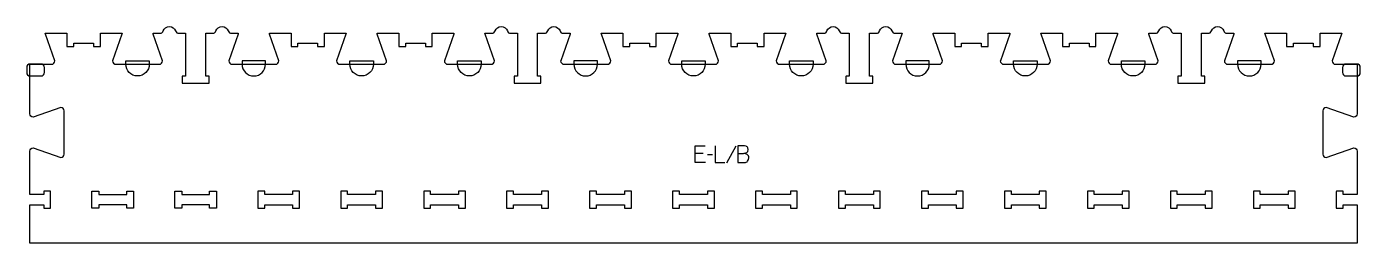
# Model space of a CAD drawing. Header units: millimetres. Extents: x -1206 to 1206, y -176 to 215.
import ezdxf

# ---------------------------------------------------------------- set-up
doc = ezdxf.new("R2010")
doc.units = ezdxf.units.MM
for name, color, linetype, true_color in [('1_ANYTOOL_1MMDEEP_LABELS_S', 2, 'Continuous', 0xffff00), ('3_ANYTOOL_CUTTHROUGH_INSID', 4, 'Continuous', 0x00ffff), ('4_ANYTOOL_CUTTHROUGH_OUTSI', 5, 'Continuous', 0x0000ff), ('5_ANYTOOL_HALF_MILL_9MM_IN', 3, 'Continuous', 0x00ff00)]:
    doc.layers.add(name, color=color, linetype=linetype, true_color=true_color)

msp = doc.modelspace()

# ---------------------------------------------------------------- linework, layer by layer
at = {"layer": '1_ANYTOOL_1MMDEEP_LABELS_S'}
for p, q in [((17.7, -13.9), (3, -13.9)), ((34.2, -16.1), (25.4, -16.2)), ((76.5, -0.5), (59.4, -31.2))]:
    msp.add_line(p, q, dxfattribs=at)
for points in [[(21.9, -30), (3, -30), (3, 0), (20.8, 0)], [(39.3, 0), (39.3, -30), (56.4, -30)], [(80, -13.7), (90.5, -13.5), (96.2, -12), (97.3, -11.1), (98.1, -9.9), (98.7, -6.5), (98.3, -3.6), (97.8, -2.5), (97.1, -1.6), (96.1, -0.9), (95, -0.4), (92.1, 0), (80, 0)], [(80, 0), (80, -30), (89.7, -30), (92.2, -30.1), (93.9, -30), (95.5, -29.5), (96.8, -28.7), (97.9, -27.5), (99.5, -24.6), (100, -21.5), (99.8, -19.6), (99.3, -18), (98.4, -16.7), (97.1, -15.6), (94, -14.2), (90.5, -13.5)]]:
    msp.add_lwpolyline(points, dxfattribs=at)
at = {"layer": '3_ANYTOOL_CUTTHROUGH_INSID'}
for points in [[(-1024.8, -88.1), (-1024.8, -82.1), (-1012.3, -82.1), (-1012.3, -112.6), (-1024.8, -112.6), (-1024.8, -106.6), (-1075.3, -106.6), (-1075.3, -112.6), (-1087.8, -112.6), (-1087.8, -82.1), (-1075.3, -82.1), (-1075.3, -88.1)], [(-925.3, -106.6), (-925.3, -112.6), (-937.8, -112.6), (-937.8, -82.1), (-925.3, -82.1), (-925.3, -88.1), (-874.8, -88.1), (-874.8, -82.1), (-862.3, -82.1), (-862.3, -112.6), (-874.8, -112.6), (-874.8, -106.6)], [(-775.3, -88.1), (-775.3, -82.1), (-787.8, -82.1), (-787.8, -112.6), (-775.3, -112.6), (-775.3, -106.6), (-724.8, -106.6), (-724.8, -112.6), (-712.3, -112.6), (-712.3, -82.1), (-724.8, -82.1), (-724.8, -88.1)], [(-625.3, -88.1), (-625.3, -82.1), (-637.8, -82.1), (-637.8, -112.6), (-625.3, -112.6), (-625.3, -106.6), (-574.8, -106.6), (-574.8, -112.6), (-562.3, -112.6), (-562.3, -82.1), (-574.8, -82.1), (-574.8, -88.1)], [(-424.8, -88.1), (-475.3, -88.1), (-475.3, -82.1), (-487.8, -82.1), (-487.8, -112.6), (-475.3, -112.6), (-475.3, -106.6), (-424.8, -106.6), (-424.8, -112.6), (-412.3, -112.6), (-412.3, -82.1), (-424.8, -82.1)], [(-325.3, -88.1), (-325.3, -82.1), (-337.8, -82.1), (-337.8, -112.6), (-325.3, -112.6), (-325.3, -106.6), (-274.8, -106.6), (-274.8, -112.6), (-262.3, -112.6), (-262.3, -82.1), (-274.8, -82.1), (-274.8, -88.1)], [(-175.3, -88.1), (-175.3, -82.1), (-187.8, -82.1), (-187.8, -112.6), (-175.3, -112.6), (-175.3, -106.6), (-124.8, -106.6), (-124.8, -112.6), (-112.3, -112.6), (-112.3, -82.1), (-124.8, -82.1), (-124.8, -88.1)], [(-25.3, -88.1), (-25.3, -82.1), (-37.8, -82.1), (-37.8, -112.6), (-25.3, -112.6), (-25.3, -106.6), (25.2, -106.6), (25.2, -112.6), (37.7, -112.6), (37.7, -82.1), (25.2, -82.1), (25.2, -88.1)], [(175.2, -88.1), (124.7, -88.1), (124.7, -82.1), (112.2, -82.1), (112.2, -112.6), (124.7, -112.6), (124.7, -106.6), (175.2, -106.6), (175.2, -112.6), (187.7, -112.6), (187.7, -82.1), (175.2, -82.1)], [(274.7, -88.1), (274.7, -82.1), (262.2, -82.1), (262.2, -112.6), (274.7, -112.6), (274.7, -106.6), (325.2, -106.6), (325.2, -112.6), (337.7, -112.6), (337.7, -82.1), (325.2, -82.1), (325.2, -88.1)], [(424.7, -88.1), (424.7, -82.1), (412.2, -82.1), (412.2, -112.6), (424.7, -112.6), (424.7, -106.6), (475.2, -106.6), (475.2, -112.6), (487.7, -112.6), (487.7, -82.1), (475.2, -82.1), (475.2, -88.1)], [(574.7, -88.1), (574.7, -82.1), (562.2, -82.1), (562.2, -112.6), (574.7, -112.6), (574.7, -106.6), (625.2, -106.6), (625.2, -112.6), (637.7, -112.6), (637.7, -82.1), (625.2, -82.1), (625.2, -88.1)], [(775.2, -88.1), (724.7, -88.1), (724.7, -82.1), (712.2, -82.1), (712.2, -112.6), (724.7, -112.6), (724.7, -106.6), (775.2, -106.6), (775.2, -112.6), (787.7, -112.6), (787.7, -82.1), (775.2, -82.1)], [(925.2, -106.6), (925.2, -112.6), (937.7, -112.6), (937.7, -82.1), (925.2, -82.1), (925.2, -88.1), (874.7, -88.1), (874.7, -82.1), (862.2, -82.1), (862.2, -112.6), (874.7, -112.6), (874.7, -106.6)], [(1024.7, -88.1), (1024.7, -82.1), (1012.2, -82.1), (1012.2, -112.6), (1024.7, -112.6), (1024.7, -106.6), (1075.2, -106.6), (1075.2, -112.6), (1087.7, -112.6), (1087.7, -82.1), (1075.2, -82.1), (1075.2, -88.1)]]:
    msp.add_lwpolyline(points, close=True, dxfattribs=at)
at = {"layer": '4_ANYTOOL_CUTTHROUGH_OUTSI'}
msp.add_lwpolyline([(964.6, 203.4), (977, 203.4), (976.8, 202), (959.9, 153.7), (959.8, 153.6, 0.414214), (966.1, 147.4), (1044.1, 147.4, 0.414214), (1050.3, 153.6), (1050.3, 153.7), (1033.4, 202), (1033.2, 203.4), (1072.3, 203.4), (1072.3, 179.6, 0.414214), (1072.5, 179.4), (1084.5, 179.4, 0.414214), (1084.8, 179.6), (1084.8, 185.4), (1120.3, 185.4), (1120.3, 179.6, 0.414214), (1120.5, 179.4), (1132.5, 179.4, 0.414214), (1132.8, 179.6), (1132.8, 203.4), (1171.9, 203.4), (1171.7, 202), (1154.8, 153.7), (1154.7, 153.6, 0.414214), (1161, 147.4), (1199.7, 147.4), (1199.7, 57.7, -0.409315), (1194, 52), (1144.1, 69.5), (1144, 69.5, 0.414214), (1137.8, 63.2), (1137.8, -14.8, 0.414214), (1144, -21), (1144.1, -21), (1194, -3.5, -0.412073), (1199.7, -9.3), (1199.7, -88.1), (1174.7, -88.1), (1174.7, -82.4, 0.414214), (1174.5, -82.1), (1162.5, -82.1, 0.414214), (1162.2, -82.4), (1162.2, -112.4, 0.414214), (1162.5, -112.6), (1174.5, -112.6, 0.414214), (1174.7, -112.4), (1174.7, -106.6), (1199.7, -106.6), (1199.7, -176.1), (-1199.8, -176.1), (-1199.8, -106.6), (-1174.8, -106.6), (-1174.8, -112.4, 0.414214), (-1174.5, -112.6), (-1162.5, -112.6, 0.414214), (-1162.3, -112.4), (-1162.3, -82.4, 0.414214), (-1162.5, -82.1), (-1174.5, -82.1, 0.414214), (-1174.8, -82.4), (-1174.8, -88.1), (-1199.8, -88.1), (-1199.8, -9.3, -0.412073), (-1194, -3.5), (-1144.1, -21), (-1144, -21, 0.414214), (-1137.8, -14.8), (-1137.8, 63.2, 0.414214), (-1144, 69.5), (-1144.1, 69.5), (-1194, 52, -0.409315), (-1199.8, 57.7), (-1199.8, 147.4), (-1161, 147.4, 0.414214), (-1154.8, 153.6), (-1154.8, 153.7), (-1171.7, 202), (-1171.9, 203.4), (-1132.8, 203.4), (-1132.8, 179.6, 0.414214), (-1132.6, 179.4), (-1120.6, 179.4, 0.414214), (-1120.3, 179.6), (-1120.3, 185.4), (-1084.8, 185.4), (-1084.8, 179.6, 0.414214), (-1084.6, 179.4), (-1072.6, 179.4, 0.414214), (-1072.3, 179.6), (-1072.3, 203.4), (-1033.2, 203.4), (-1033.4, 202), (-1050.3, 153.7), (-1050.4, 153.6, 0.414214), (-1044.1, 147.4), (-966.1, 147.4, 0.414214), (-959.9, 153.6), (-959.9, 153.7), (-976.8, 202), (-977, 203.4), (-964.6, 203.4, 0.317837), (-958.7, 207.6, -0.707107), (-936.5, 207.6, 0.317837), (-930.7, 203.4), (-918.3, 203.4), (-918.3, 125.9), (-924, 125.9, 0.414214), (-924.3, 125.6), (-924.3, 113.6, 0.414214), (-924, 113.4), (-876, 113.4, 0.414214), (-875.8, 113.6), (-875.8, 125.6, 0.414214), (-876, 125.9), (-881.8, 125.9), (-881.8, 203.4), (-869.3, 203.4, 0.317837), (-863.5, 207.6, -0.707107), (-841.3, 207.6, 0.317837), (-835.4, 203.4), (-823, 203.4), (-823.2, 202), (-840.1, 153.7), (-840.2, 153.6, 0.414214), (-833.9, 147.4), (-755.9, 147.4, 0.414214), (-749.7, 153.6), (-749.7, 153.7), (-766.6, 202), (-766.8, 203.4), (-727.7, 203.4), (-727.7, 179.6, 0.414214), (-727.5, 179.4), (-715.5, 179.4, 0.414214), (-715.2, 179.6), (-715.2, 185.4), (-679.7, 185.4), (-679.7, 179.6, 0.414214), (-679.5, 179.4), (-667.5, 179.4, 0.414214), (-667.2, 179.6), (-667.2, 203.4), (-628.1, 203.4), (-628.3, 202), (-645.2, 153.7), (-645.3, 153.6, 0.414214), (-639, 147.4), (-561, 147.4, 0.414214), (-554.8, 153.6), (-554.8, 153.7), (-571.7, 202), (-571.9, 203.4), (-532.8, 203.4), (-532.8, 179.6, 0.414214), (-532.6, 179.4), (-520.6, 179.4, 0.414214), (-520.3, 179.6), (-520.3, 185.4), (-484.8, 185.4), (-484.8, 179.6, 0.414214), (-484.6, 179.4), (-472.6, 179.4, 0.414214), (-472.3, 179.6), (-472.3, 203.4), (-433.2, 203.4), (-433.4, 202), (-450.3, 153.7), (-450.4, 153.6, 0.414214), (-444.1, 147.4), (-366.1, 147.4, 0.414214), (-359.9, 153.6), (-359.9, 153.7), (-376.8, 202), (-377, 203.4), (-364.6, 203.4, 0.317837), (-358.7, 207.6, -0.707107), (-336.5, 207.6, 0.317837), (-330.7, 203.4), (-318.3, 203.4), (-318.3, 125.9), (-324, 125.9, 0.414214), (-324.3, 125.6), (-324.3, 113.6, 0.414214), (-324, 113.4), (-276, 113.4, 0.414214), (-275.8, 113.6), (-275.8, 125.6, 0.414214), (-276, 125.9), (-281.8, 125.9), (-281.8, 203.4), (-269.3, 203.4, 0.317837), (-263.5, 207.6, -0.707107), (-241.3, 207.6, 0.317837), (-235.4, 203.4), (-223, 203.4), (-223.2, 202), (-240.1, 153.7), (-240.2, 153.6, 0.414214), (-233.9, 147.4), (-155.9, 147.4, 0.414214), (-149.7, 153.6), (-149.7, 153.7), (-166.6, 202), (-166.8, 203.4), (-127.7, 203.4), (-127.7, 179.6, 0.414214), (-127.5, 179.4), (-115.5, 179.4, 0.414214), (-115.2, 179.6), (-115.2, 185.4), (-79.7, 185.4), (-79.7, 179.6, 0.414214), (-79.5, 179.4), (-67.5, 179.4, 0.414214), (-67.2, 179.6), (-67.2, 203.4), (-28.1, 203.4), (-28.3, 202), (-45.2, 153.7), (-45.3, 153.6, 0.414214), (-39, 147.4), (39, 147.4, 0.414214), (45.2, 153.6), (45.2, 153.7), (28.3, 202), (28.1, 203.4), (67.2, 203.4), (67.2, 179.6, 0.414214), (67.4, 179.4), (79.4, 179.4, 0.414214), (79.7, 179.6), (79.7, 185.4), (115.2, 185.4), (115.2, 179.6, 0.414214), (115.4, 179.4), (127.4, 179.4, 0.414214), (127.7, 179.6), (127.7, 203.4), (166.8, 203.4), (166.6, 202), (149.7, 153.7), (149.6, 153.6, 0.414214), (155.9, 147.4), (233.9, 147.4, 0.414214), (240.1, 153.6), (240.1, 153.7), (223.2, 202), (223, 203.4), (235.4, 203.4, 0.317837), (241.3, 207.6, -0.707107), (263.5, 207.6, 0.317837), (269.3, 203.4), (281.7, 203.4), (281.7, 125.9), (276, 125.9, 0.414214), (275.7, 125.6), (275.7, 113.6, 0.414214), (276, 113.4), (324, 113.4, 0.414214), (324.2, 113.6), (324.2, 125.6, 0.414214), (324, 125.9), (318.2, 125.9), (318.2, 203.4), (330.7, 203.4, 0.317837), (336.5, 207.6, -0.707107), (358.7, 207.6, 0.317837), (364.6, 203.4), (377, 203.4), (376.8, 202), (359.9, 153.7), (359.8, 153.6, 0.414214), (366.1, 147.4), (444.1, 147.4, 0.414214), (450.3, 153.6), (450.3, 153.7), (433.4, 202), (433.2, 203.4), (472.3, 203.4), (472.3, 179.6, 0.414214), (472.5, 179.4), (484.5, 179.4, 0.414214), (484.8, 179.6), (484.8, 185.4), (520.3, 185.4), (520.3, 179.6, 0.414214), (520.5, 179.4), (532.5, 179.4, 0.414214), (532.8, 179.6), (532.8, 203.4), (571.9, 203.4), (571.7, 202), (554.8, 153.7), (554.7, 153.6, 0.414214), (561, 147.4), (639, 147.4, 0.414214), (645.2, 153.6), (645.2, 153.7), (628.3, 202), (628.1, 203.4), (667.2, 203.4), (667.2, 179.6, 0.414214), (667.4, 179.4), (679.4, 179.4, 0.414214), (679.7, 179.6), (679.7, 185.4), (715.2, 185.4), (715.2, 179.6, 0.414214), (715.4, 179.4), (727.4, 179.4, 0.414214), (727.7, 179.6), (727.7, 203.4), (766.8, 203.4), (766.6, 202), (749.7, 153.7), (749.6, 153.6, 0.414214), (755.9, 147.4), (833.9, 147.4, 0.414214), (840.1, 153.6), (840.1, 153.7), (823.2, 202), (823, 203.4), (835.4, 203.4, 0.317837), (841.3, 207.6, -0.707107), (863.5, 207.6, 0.317837), (869.3, 203.4), (881.7, 203.4), (881.7, 125.9), (876, 125.9, 0.414214), (875.7, 125.6), (875.7, 113.6, 0.414214), (876, 113.4), (924, 113.4, 0.414214), (924.2, 113.6), (924.2, 125.6, 0.414214), (924, 125.9), (918.2, 125.9), (918.2, 203.4), (930.7, 203.4, 0.317837), (936.5, 207.6, -0.707107), (958.7, 207.6, 0.317837)], format="xyb", close=True, dxfattribs=at)
at = {"layer": '5_ANYTOOL_HALF_MILL_9MM_IN'}
for points in [[(-1199.6, 147.9, 0.414214), (-1205.6, 141.9), (-1205.6, 132.4, 0.414214), (-1199.6, 126.4), (-1179.4, 126.4, 0.414214), (-1173.4, 132.4), (-1173.4, 141.9, 0.414214), (-1179.4, 147.9)], [(-983.9, 147.6, -1), (-1026.4, 147.6), (-1026.4, 153.9), (-983.9, 153.9)], [(-816.2, 147.6, 1), (-773.7, 147.6), (-773.7, 153.9), (-816.2, 153.9)], [(-578.8, 147.6, -1), (-621.3, 147.6), (-621.3, 153.9), (-578.8, 153.9)], [(-383.9, 147.6, -1), (-426.4, 147.6), (-426.4, 153.9), (-383.9, 153.9)], [(-216.2, 147.6, 1), (-173.7, 147.6), (-173.7, 153.9), (-216.2, 153.9)], [(21.2, 147.6, -1), (-21.3, 147.6), (-21.3, 153.9), (21.2, 153.9)], [(216.1, 147.6, -1), (173.6, 147.6), (173.6, 153.9), (216.1, 153.9)], [(383.8, 147.6, 1), (426.3, 147.6), (426.3, 153.9), (383.8, 153.9)], [(621.2, 147.6, -1), (578.7, 147.6), (578.7, 153.9), (621.2, 153.9)], [(816.1, 147.6, -1), (773.6, 147.6), (773.6, 153.9), (816.1, 153.9)], [(983.8, 147.6, 1), (1026.3, 147.6), (1026.3, 153.9), (983.8, 153.9)], [(1179.4, 147.9, 0.414214), (1173.4, 141.9), (1173.4, 132.4, 0.414214), (1179.4, 126.4), (1199.6, 126.4, 0.414214), (1205.6, 132.4), (1205.6, 141.9, 0.414214), (1199.6, 147.9)]]:
    msp.add_lwpolyline(points, format="xyb", close=True, dxfattribs=at)

doc.saveas('drawing.dxf')
